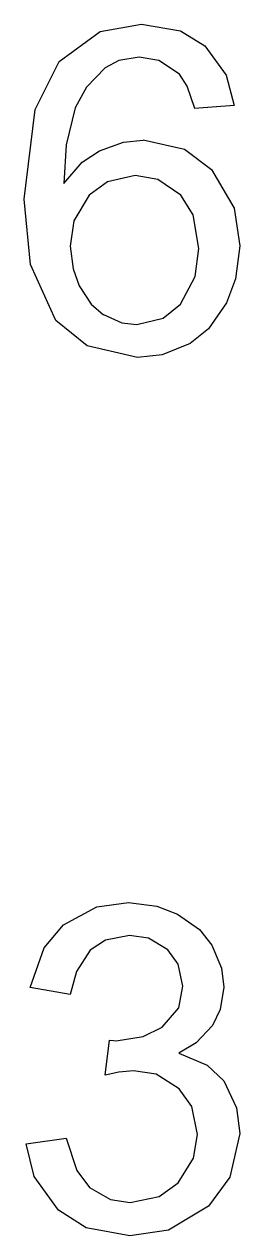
# Model space of a CAD drawing. Header units: millimetres. Extents: x -489 to 574, y -241 to 530.
# Drawn here: x -320.15 to -314.14, y -236.63 to -202.88 of the extents above; entities that cross this region are included whole.
import ezdxf

# ---------------------------------------------------------------- set-up
doc = ezdxf.new("R2010")
doc.units = ezdxf.units.MM
doc.layers.add('01_线宽0.15', color=7, linetype='Continuous')
doc.layers.add('实填充图层01', color=7, linetype='Continuous')

# ---------------------------------------------------------------- blocks, each defined once
blk = doc.blocks.new('图块1128_无名图块')
at = {"layer": '实填充图层01'}
for p, q in [((0.006, 0.146), (-0.213, 0.478)), ((0.213, -0.478), (0.006, 0.146))]:
    blk.add_line(p, q, dxfattribs=at)
blk = doc.blocks.new('图块1129_无名图块')
at = {"layer": '实填充图层01'}
for p, q in [((-0.015, 0.147), (-0.561, 0.239)), ((0.561, -0.239), (-0.015, 0.147))]:
    blk.add_line(p, q, dxfattribs=at)
blk = doc.blocks.new('图块1130_无名图块')
at = {"layer": '实填充图层01'}
for p, q in [((-0.088, 0.056), (-0.474, -0.149)), ((0.474, 0.149), (-0.088, 0.056))]:
    blk.add_line(p, q, dxfattribs=at)
blk = doc.blocks.new('图块1131_无名图块')
at = {"layer": '实填充图层01'}
for p, q in [((0.416, 0.56), (-0.104, 0.02)), ((-0.104, 0.02), (-0.416, -0.56))]:
    blk.add_line(p, q, dxfattribs=at)
blk = doc.blocks.new('图块1132_无名图块')
at = {"layer": '实填充图层01'}
for p, q in [((0.159, 1.051), (-0.091, 0.027)), ((-0.091, 0.027), (-0.159, -1.051))]:
    blk.add_line(p, q, dxfattribs=at)
blk = doc.blocks.new('图块1133_无名图块')
at = {"layer": '实填充图层01'}
for p, q in [((0.015, 0.133), (0.494, 0.455)), ((-0.494, -0.455), (0.015, 0.133))]:
    blk.add_line(p, q, dxfattribs=at)
blk = doc.blocks.new('图块1134_无名图块')
at = {"layer": '实填充图层01'}
for p, q in [((-0.612, -0.149), (0.059, 0.091)), ((0.059, 0.091), (0.612, 0.149))]:
    blk.add_line(p, q, dxfattribs=at)
blk = doc.blocks.new('图块1135_无名图块')
at = {"layer": '实填充图层01'}
for p, q in [((-0.952, 0.412), (0.196, 0.153)), ((0.196, 0.153), (0.952, -0.412))]:
    blk.add_line(p, q, dxfattribs=at)
blk = doc.blocks.new('图块1136_无名图块')
at = {"layer": '实填充图层01'}
for p, q in [((-0.393, 1.063), (0.24, -0.009)), ((0.24, -0.009), (0.393, -1.063))]:
    blk.add_line(p, q, dxfattribs=at)
blk = doc.blocks.new('图块1137_无名图块')
at = {"layer": '实填充图层01'}
for p, q in [((0.184, 0.796), (0.069, -0.125)), ((0.069, -0.125), (-0.184, -0.796))]:
    blk.add_line(p, q, dxfattribs=at)
blk = doc.blocks.new('图块1138_无名图块')
at = {"layer": '实填充图层01'}
for p, q in [((0.508, 0.563), (0.007, -0.153)), ((0.007, -0.153), (-0.508, -0.563))]:
    blk.add_line(p, q, dxfattribs=at)
blk = doc.blocks.new('图块1139_无名图块')
at = {"layer": '实填充图层01'}
for p, q in [((0.732, 0.196), (-0.045, -0.12)), ((-0.045, -0.12), (-0.732, -0.196))]:
    blk.add_line(p, q, dxfattribs=at)
blk = doc.blocks.new('图块1140_无名图块')
at = {"layer": '实填充图层01'}
for p, q in [((-0.263, -0.191), (-1.139, 0.513)), ((1.139, -0.513), (-0.263, -0.191))]:
    blk.add_line(p, q, dxfattribs=at)
blk = doc.blocks.new('图块1141_无名图块')
at = {"layer": '实填充图层01'}
for p, q in [((-0.27, -0.125), (-0.44, 1.691)), ((0.44, -1.691), (-0.27, -0.125))]:
    blk.add_line(p, q, dxfattribs=at)
blk = doc.blocks.new('图块1142_无名图块')
at = {"layer": '实填充图层01'}
for p, q in [((-0.182, 0.584), (0.488, 1.917)), ((-0.488, -1.917), (-0.182, 0.584))]:
    blk.add_line(p, q, dxfattribs=at)
blk = doc.blocks.new('图块1143_无名图块')
at = {"layer": '实填充图层01'}
for p, q in [((-0.009, 0.319), (1.147, 0.521)), ((-1.147, -0.521), (-0.009, 0.319))]:
    blk.add_line(p, q, dxfattribs=at)
blk = doc.blocks.new('图块1144_无名图块')
at = {"layer": '实填充图层01'}
for p, q in [((-0.88, 0.301), (0.201, 0.112)), ((0.201, 0.112), (0.88, -0.301))]:
    blk.add_line(p, q, dxfattribs=at)
blk = doc.blocks.new('图块1145_无名图块')
at = {"layer": '实填充图层01'}
for p, q in [((-0.412, 0.83), (0.185, 0.014)), ((0.185, 0.014), (0.412, -0.83))]:
    blk.add_line(p, q, dxfattribs=at)
blk = doc.blocks.new('图块1146_无名图块')
at = {"layer": '实填充图层01'}
for p, q in [((-0.123, 0.552), (-0.046, -0.079)), ((-0.046, -0.079), (0.123, -0.552))]:
    blk.add_line(p, q, dxfattribs=at)
blk = doc.blocks.new('图块1147_无名图块')
at = {"layer": '实填充图层01'}
for p, q in [((-0.341, 0.401), (-0.006, -0.11)), ((-0.006, -0.11), (0.341, -0.401))]:
    blk.add_line(p, q, dxfattribs=at)
blk = doc.blocks.new('图块1148_无名图块')
at = {"layer": '实填充图层01'}
for p, q in [((-0.464, 0.139), (0.042, -0.085)), ((0.042, -0.085), (0.464, -0.139))]:
    blk.add_line(p, q, dxfattribs=at)
blk = doc.blocks.new('图块1149_无名图块')
at = {"layer": '实填充图层01'}
for p, q in [((0.125, -0.107), (0.61, 0.286)), ((-0.61, -0.286), (0.125, -0.107))]:
    blk.add_line(p, q, dxfattribs=at)
blk = doc.blocks.new('图块1150_无名图块')
at = {"layer": '实填充图层01'}
for p, q in [((0.155, -0.008), (0.253, 0.776)), ((-0.253, -0.776), (0.155, -0.008))]:
    blk.add_line(p, q, dxfattribs=at)
blk = doc.blocks.new('图块1151_无名图块')
at = {"layer": '实填充图层01'}
for p, q in [((0.093, 0.188), (-0.25, 0.743)), ((0.25, -0.743), (0.093, 0.188))]:
    blk.add_line(p, q, dxfattribs=at)
blk = doc.blocks.new('图块1152_无名图块')
at = {"layer": '实填充图层01'}
for p, q in [((-0.009, 0.166), (-0.635, 0.272)), ((0.635, -0.272), (-0.009, 0.166))]:
    blk.add_line(p, q, dxfattribs=at)
blk = doc.blocks.new('图块1153_无名图块')
at = {"layer": '实填充图层01'}
for p, q in [((-0.134, 0.101), (-0.643, -0.272)), ((0.643, 0.272), (-0.134, 0.101))]:
    blk.add_line(p, q, dxfattribs=at)
blk = doc.blocks.new('图块1154_无名图块')
at = {"layer": '实填充图层01'}
for p, q in [((0.264, 0.712), (-0.162, -0.002)), ((-0.162, -0.002), (-0.264, -0.712))]:
    blk.add_line(p, q, dxfattribs=at)
blk = doc.blocks.new('图块1155_无名图块')
at = {"layer": '实填充图层01'}
for p, q in [((0.006, 0.146), (-0.213, 0.478)), ((0.213, -0.478), (0.006, 0.146))]:
    blk.add_line(p, q, dxfattribs=at)
blk = doc.blocks.new('图块1156_无名图块')
at = {"layer": '实填充图层01'}
for p, q in [((-0.015, 0.147), (-0.561, 0.239)), ((0.561, -0.239), (-0.015, 0.147))]:
    blk.add_line(p, q, dxfattribs=at)
blk = doc.blocks.new('图块1157_无名图块')
at = {"layer": '实填充图层01'}
for p, q in [((-0.088, 0.056), (-0.474, -0.149)), ((0.474, 0.149), (-0.088, 0.056))]:
    blk.add_line(p, q, dxfattribs=at)
blk = doc.blocks.new('图块1158_无名图块')
at = {"layer": '实填充图层01'}
for p, q in [((0.416, 0.56), (-0.104, 0.02)), ((-0.104, 0.02), (-0.416, -0.56))]:
    blk.add_line(p, q, dxfattribs=at)
blk = doc.blocks.new('图块1159_无名图块')
at = {"layer": '实填充图层01'}
for p, q in [((0.159, 1.051), (-0.091, 0.027)), ((-0.091, 0.027), (-0.159, -1.051))]:
    blk.add_line(p, q, dxfattribs=at)
blk = doc.blocks.new('图块1160_无名图块')
at = {"layer": '实填充图层01'}
for p, q in [((0.015, 0.133), (0.494, 0.455)), ((-0.494, -0.455), (0.015, 0.133))]:
    blk.add_line(p, q, dxfattribs=at)
blk = doc.blocks.new('图块1161_无名图块')
at = {"layer": '实填充图层01'}
for p, q in [((-0.612, -0.149), (0.059, 0.091)), ((0.059, 0.091), (0.612, 0.149))]:
    blk.add_line(p, q, dxfattribs=at)
blk = doc.blocks.new('图块1162_无名图块')
at = {"layer": '实填充图层01'}
for p, q in [((-0.952, 0.412), (0.196, 0.153)), ((0.196, 0.153), (0.952, -0.412))]:
    blk.add_line(p, q, dxfattribs=at)
blk = doc.blocks.new('图块1163_无名图块')
at = {"layer": '实填充图层01'}
for p, q in [((-0.393, 1.063), (0.24, -0.009)), ((0.24, -0.009), (0.393, -1.063))]:
    blk.add_line(p, q, dxfattribs=at)
blk = doc.blocks.new('图块1164_无名图块')
at = {"layer": '实填充图层01'}
for p, q in [((0.184, 0.796), (0.069, -0.125)), ((0.069, -0.125), (-0.184, -0.796))]:
    blk.add_line(p, q, dxfattribs=at)
blk = doc.blocks.new('图块1165_无名图块')
at = {"layer": '实填充图层01'}
for p, q in [((0.508, 0.563), (0.007, -0.153)), ((0.007, -0.153), (-0.508, -0.563))]:
    blk.add_line(p, q, dxfattribs=at)
blk = doc.blocks.new('图块1166_无名图块')
at = {"layer": '实填充图层01'}
for p, q in [((0.732, 0.196), (-0.045, -0.12)), ((-0.045, -0.12), (-0.732, -0.196))]:
    blk.add_line(p, q, dxfattribs=at)
blk = doc.blocks.new('图块1167_无名图块')
at = {"layer": '实填充图层01'}
for p, q in [((-0.263, -0.191), (-1.139, 0.513)), ((1.139, -0.513), (-0.263, -0.191))]:
    blk.add_line(p, q, dxfattribs=at)
blk = doc.blocks.new('图块1168_无名图块')
at = {"layer": '实填充图层01'}
for p, q in [((-0.27, -0.125), (-0.44, 1.691)), ((0.44, -1.691), (-0.27, -0.125))]:
    blk.add_line(p, q, dxfattribs=at)
blk = doc.blocks.new('图块1169_无名图块')
at = {"layer": '实填充图层01'}
for p, q in [((-0.182, 0.584), (0.488, 1.917)), ((-0.488, -1.917), (-0.182, 0.584))]:
    blk.add_line(p, q, dxfattribs=at)
blk = doc.blocks.new('图块1170_无名图块')
at = {"layer": '实填充图层01'}
for p, q in [((-0.009, 0.319), (1.147, 0.521)), ((-1.147, -0.521), (-0.009, 0.319))]:
    blk.add_line(p, q, dxfattribs=at)
blk = doc.blocks.new('图块1171_无名图块')
at = {"layer": '实填充图层01'}
for p, q in [((-0.88, 0.301), (0.201, 0.112)), ((0.201, 0.112), (0.88, -0.301))]:
    blk.add_line(p, q, dxfattribs=at)
blk = doc.blocks.new('图块1172_无名图块')
at = {"layer": '实填充图层01'}
for p, q in [((-0.412, 0.83), (0.185, 0.014)), ((0.185, 0.014), (0.412, -0.83))]:
    blk.add_line(p, q, dxfattribs=at)
blk = doc.blocks.new('图块1173_无名图块')
at = {"layer": '实填充图层01'}
for p, q in [((-0.123, 0.552), (-0.046, -0.079)), ((-0.046, -0.079), (0.123, -0.552))]:
    blk.add_line(p, q, dxfattribs=at)
blk = doc.blocks.new('图块1174_无名图块')
at = {"layer": '实填充图层01'}
for p, q in [((-0.341, 0.401), (-0.006, -0.11)), ((-0.006, -0.11), (0.341, -0.401))]:
    blk.add_line(p, q, dxfattribs=at)
blk = doc.blocks.new('图块1175_无名图块')
at = {"layer": '实填充图层01'}
for p, q in [((-0.464, 0.139), (0.042, -0.085)), ((0.042, -0.085), (0.464, -0.139))]:
    blk.add_line(p, q, dxfattribs=at)
blk = doc.blocks.new('图块1176_无名图块')
at = {"layer": '实填充图层01'}
for p, q in [((0.125, -0.107), (0.61, 0.286)), ((-0.61, -0.286), (0.125, -0.107))]:
    blk.add_line(p, q, dxfattribs=at)
blk = doc.blocks.new('图块1177_无名图块')
at = {"layer": '实填充图层01'}
for p, q in [((0.155, -0.008), (0.253, 0.776)), ((-0.253, -0.776), (0.155, -0.008))]:
    blk.add_line(p, q, dxfattribs=at)
blk = doc.blocks.new('图块1178_无名图块')
at = {"layer": '实填充图层01'}
for p, q in [((0.093, 0.188), (-0.25, 0.743)), ((0.25, -0.743), (0.093, 0.188))]:
    blk.add_line(p, q, dxfattribs=at)
blk = doc.blocks.new('图块1179_无名图块')
at = {"layer": '实填充图层01'}
for p, q in [((-0.009, 0.166), (-0.635, 0.272)), ((0.635, -0.272), (-0.009, 0.166))]:
    blk.add_line(p, q, dxfattribs=at)
blk = doc.blocks.new('图块1180_无名图块')
at = {"layer": '实填充图层01'}
for p, q in [((-0.134, 0.101), (-0.643, -0.272)), ((0.643, 0.272), (-0.134, 0.101))]:
    blk.add_line(p, q, dxfattribs=at)
blk = doc.blocks.new('图块1181_无名图块')
at = {"layer": '实填充图层01'}
for p, q in [((0.264, 0.712), (-0.162, -0.002)), ((-0.162, -0.002), (-0.264, -0.712))]:
    blk.add_line(p, q, dxfattribs=at)
blk = doc.blocks.new('图块1182_无名图块')
at = {"layer": '实填充图层01'}
for p, q in [((-0.326, 0.686), (-0.027, -0.214)), ((-0.027, -0.214), (0.326, -0.686))]:
    blk.add_line(p, q, dxfattribs=at)
blk = doc.blocks.new('图块1183_无名图块')
at = {"layer": '实填充图层01'}
for p, q in [((-0.565, 0.21), (0.016, -0.128)), ((0.016, -0.128), (0.565, -0.21))]:
    blk.add_line(p, q, dxfattribs=at)
blk = doc.blocks.new('图块1184_无名图块')
at = {"layer": '实填充图层01'}
for p, q in [((0.143, -0.102), (0.668, 0.273)), ((-0.668, -0.273), (0.143, -0.102))]:
    blk.add_line(p, q, dxfattribs=at)
blk = doc.blocks.new('图块1185_无名图块')
at = {"layer": '实填充图层01'}
for p, q in [((0.165, 0.017), (0.27, 0.676)), ((-0.27, -0.676), (0.165, 0.017))]:
    blk.add_line(p, q, dxfattribs=at)
blk = doc.blocks.new('图块1186_无名图块')
at = {"layer": '实填充图层01'}
for p, q in [((0.094, 0.142), (-0.252, 0.635)), ((0.252, -0.635), (0.094, 0.142))]:
    blk.add_line(p, q, dxfattribs=at)
blk = doc.blocks.new('图块1187_无名图块')
at = {"layer": '实填充图层01'}
for p, q in [((-0.009, 0.153), (-0.639, 0.25)), ((0.639, -0.25), (-0.009, 0.153))]:
    blk.add_line(p, q, dxfattribs=at)
blk = doc.blocks.new('图块1188_无名图块')
at = {"layer": '实填充图层01'}
for p, q in [((-0.009, 0.023), (-0.395, -0.062)), ((0.395, 0.062), (-0.009, 0.023))]:
    blk.add_line(p, q, dxfattribs=at)
blk = doc.blocks.new('图块1189_无名图块')
at = {"layer": '实填充图层01'}
for p, q in [((-0.09, 0.006), (0.022, -0.004)), ((0.022, -0.004), (0.09, -0.006))]:
    blk.add_line(p, q, dxfattribs=at)
blk = doc.blocks.new('图块1190_无名图块')
at = {"layer": '实填充图层01'}
for p, q in [((0.112, -0.069), (0.644, 0.186)), ((-0.644, -0.186), (0.112, -0.069))]:
    blk.add_line(p, q, dxfattribs=at)
blk = doc.blocks.new('图块1191_无名图块')
at = {"layer": '实填充图层01'}
for p, q in [((0.175, -0.03), (0.286, 0.572)), ((-0.286, -0.572), (0.175, -0.03))]:
    blk.add_line(p, q, dxfattribs=at)
blk = doc.blocks.new('图块1192_无名图块')
at = {"layer": '实填充图层01'}
for p, q in [((0.077, 0.113), (-0.209, 0.508)), ((0.209, -0.508), (0.077, 0.113))]:
    blk.add_line(p, q, dxfattribs=at)
blk = doc.blocks.new('图块1193_无名图块')
at = {"layer": '实填充图层01'}
for p, q in [((-0.005, 0.123), (-0.537, 0.201)), ((0.537, -0.201), (-0.005, 0.123))]:
    blk.add_line(p, q, dxfattribs=at)
blk = doc.blocks.new('图块1194_无名图块')
at = {"layer": '实填充图层01'}
for p, q in [((-0.119, 0.077), (-0.544, -0.206)), ((0.544, 0.206), (-0.119, 0.077))]:
    blk.add_line(p, q, dxfattribs=at)
blk = doc.blocks.new('图块1195_无名图块')
at = {"layer": '实填充图层01'}
for p, q in [((0.279, 0.619), (-0.11, 0.027)), ((-0.11, 0.027), (-0.279, -0.619))]:
    blk.add_line(p, q, dxfattribs=at)
blk = doc.blocks.new('图块1196_无名图块')
at = {"layer": '实填充图层01'}
for p, q in [((-0.072, 0.229), (0.466, 0.872)), ((-0.466, -0.872), (-0.072, 0.229))]:
    blk.add_line(p, q, dxfattribs=at)
blk = doc.blocks.new('图块1197_无名图块')
at = {"layer": '实填充图层01'}
for p, q in [((-0.903, -0.309), (0.021, 0.19)), ((0.021, 0.19), (0.903, 0.309))]:
    blk.add_line(p, q, dxfattribs=at)
blk = doc.blocks.new('图块1198_无名图块')
at = {"layer": '实填充图层01'}
for p, q in [((-0.685, 0.16), (0.111, 0.06)), ((0.111, 0.06), (0.685, -0.16))]:
    blk.add_line(p, q, dxfattribs=at)
blk = doc.blocks.new('图块1199_无名图块')
at = {"layer": '实填充图层01'}
for p, q in [((-0.479, 0.434), (0.131, 0.005)), ((0.131, 0.005), (0.479, -0.434))]:
    blk.add_line(p, q, dxfattribs=at)
blk = doc.blocks.new('图块1200_无名图块')
at = {"layer": '实填充图层01'}
for p, q in [((-0.166, 0.585), (0.102, -0.054)), ((0.102, -0.054), (0.166, -0.585))]:
    blk.add_line(p, q, dxfattribs=at)
blk = doc.blocks.new('图块1201_无名图块')
at = {"layer": '实填充图层01'}
for p, q in [((0.158, 0.534), (0.058, -0.09)), ((0.058, -0.09), (-0.158, -0.534))]:
    blk.add_line(p, q, dxfattribs=at)
blk = doc.blocks.new('图块1202_无名图块')
at = {"layer": '实填充图层01'}
for p, q in [((0.469, 0.384), (0.018, -0.095)), ((0.018, -0.095), (-0.469, -0.384))]:
    blk.add_line(p, q, dxfattribs=at)
blk = doc.blocks.new('图块1203_无名图块')
at = {"layer": '实填充图层01'}
for p, q in [((-0.627, 0.386), (0.164, 0.053)), ((0.164, 0.053), (0.627, -0.386))]:
    blk.add_line(p, q, dxfattribs=at)
blk = doc.blocks.new('图块1204_无名图块')
at = {"layer": '实填充图层01'}
for p, q in [((-0.222, 0.733), (0.136, -0.015)), ((0.136, -0.015), (0.222, -0.733))]:
    blk.add_line(p, q, dxfattribs=at)
blk = doc.blocks.new('图块1205_无名图块')
at = {"layer": '实填充图层01'}
for p, q in [((0.434, 1.011), (0.161, -0.21)), ((0.161, -0.21), (-0.434, -1.011))]:
    blk.add_line(p, q, dxfattribs=at)
blk = doc.blocks.new('图块1206_无名图块')
at = {"layer": '实填充图层01'}
for p, q in [((1.099, 0.414), (-0.019, -0.254)), ((-0.019, -0.254), (-1.099, -0.414))]:
    blk.add_line(p, q, dxfattribs=at)
blk = doc.blocks.new('图块1207_无名图块')
at = {"layer": '实填充图层01'}
for p, q in [((-0.219, -0.133), (-0.994, 0.358)), ((0.994, -0.358), (-0.219, -0.133))]:
    blk.add_line(p, q, dxfattribs=at)
blk = doc.blocks.new('图块1208_无名图块')
at = {"layer": '实填充图层01'}
for p, q in [((-0.222, 0.007), (-0.452, 0.925)), ((0.452, -0.925), (-0.222, 0.007))]:
    blk.add_line(p, q, dxfattribs=at)
blk = doc.blocks.new('图块1209_无名图块')
at = {"layer": '实填充图层01'}
for p, q in [((-0.326, 0.686), (-0.027, -0.214)), ((-0.027, -0.214), (0.326, -0.686))]:
    blk.add_line(p, q, dxfattribs=at)
blk = doc.blocks.new('图块1210_无名图块')
at = {"layer": '实填充图层01'}
for p, q in [((-0.565, 0.21), (0.016, -0.128)), ((0.016, -0.128), (0.565, -0.21))]:
    blk.add_line(p, q, dxfattribs=at)
blk = doc.blocks.new('图块1211_无名图块')
at = {"layer": '实填充图层01'}
for p, q in [((0.143, -0.102), (0.668, 0.273)), ((-0.668, -0.273), (0.143, -0.102))]:
    blk.add_line(p, q, dxfattribs=at)
blk = doc.blocks.new('图块1212_无名图块')
at = {"layer": '实填充图层01'}
for p, q in [((0.165, 0.017), (0.27, 0.676)), ((-0.27, -0.676), (0.165, 0.017))]:
    blk.add_line(p, q, dxfattribs=at)
blk = doc.blocks.new('图块1213_无名图块')
at = {"layer": '实填充图层01'}
for p, q in [((0.094, 0.142), (-0.252, 0.635)), ((0.252, -0.635), (0.094, 0.142))]:
    blk.add_line(p, q, dxfattribs=at)
blk = doc.blocks.new('图块1214_无名图块')
at = {"layer": '实填充图层01'}
for p, q in [((-0.009, 0.153), (-0.639, 0.25)), ((0.639, -0.25), (-0.009, 0.153))]:
    blk.add_line(p, q, dxfattribs=at)
blk = doc.blocks.new('图块1215_无名图块')
at = {"layer": '实填充图层01'}
for p, q in [((-0.009, 0.023), (-0.395, -0.062)), ((0.395, 0.062), (-0.009, 0.023))]:
    blk.add_line(p, q, dxfattribs=at)
blk = doc.blocks.new('图块1216_无名图块')
at = {"layer": '实填充图层01'}
for p, q in [((-0.09, 0.006), (0.022, -0.004)), ((0.022, -0.004), (0.09, -0.006))]:
    blk.add_line(p, q, dxfattribs=at)
blk = doc.blocks.new('图块1217_无名图块')
at = {"layer": '实填充图层01'}
for p, q in [((0.112, -0.069), (0.644, 0.186)), ((-0.644, -0.186), (0.112, -0.069))]:
    blk.add_line(p, q, dxfattribs=at)
blk = doc.blocks.new('图块1218_无名图块')
at = {"layer": '实填充图层01'}
for p, q in [((0.175, -0.03), (0.286, 0.572)), ((-0.286, -0.572), (0.175, -0.03))]:
    blk.add_line(p, q, dxfattribs=at)
blk = doc.blocks.new('图块1219_无名图块')
at = {"layer": '实填充图层01'}
for p, q in [((0.077, 0.113), (-0.209, 0.508)), ((0.209, -0.508), (0.077, 0.113))]:
    blk.add_line(p, q, dxfattribs=at)
blk = doc.blocks.new('图块1220_无名图块')
at = {"layer": '实填充图层01'}
for p, q in [((-0.005, 0.123), (-0.537, 0.201)), ((0.537, -0.201), (-0.005, 0.123))]:
    blk.add_line(p, q, dxfattribs=at)
blk = doc.blocks.new('图块1221_无名图块')
at = {"layer": '实填充图层01'}
for p, q in [((-0.119, 0.077), (-0.544, -0.206)), ((0.544, 0.206), (-0.119, 0.077))]:
    blk.add_line(p, q, dxfattribs=at)
blk = doc.blocks.new('图块1222_无名图块')
at = {"layer": '实填充图层01'}
for p, q in [((0.279, 0.619), (-0.11, 0.027)), ((-0.11, 0.027), (-0.279, -0.619))]:
    blk.add_line(p, q, dxfattribs=at)
blk = doc.blocks.new('图块1223_无名图块')
at = {"layer": '实填充图层01'}
for p, q in [((-0.072, 0.229), (0.466, 0.872)), ((-0.466, -0.872), (-0.072, 0.229))]:
    blk.add_line(p, q, dxfattribs=at)
blk = doc.blocks.new('图块1224_无名图块')
at = {"layer": '实填充图层01'}
for p, q in [((-0.903, -0.309), (0.021, 0.19)), ((0.021, 0.19), (0.903, 0.309))]:
    blk.add_line(p, q, dxfattribs=at)
blk = doc.blocks.new('图块1225_无名图块')
at = {"layer": '实填充图层01'}
for p, q in [((-0.685, 0.16), (0.111, 0.06)), ((0.111, 0.06), (0.685, -0.16))]:
    blk.add_line(p, q, dxfattribs=at)
blk = doc.blocks.new('图块1226_无名图块')
at = {"layer": '实填充图层01'}
for p, q in [((-0.479, 0.434), (0.131, 0.005)), ((0.131, 0.005), (0.479, -0.434))]:
    blk.add_line(p, q, dxfattribs=at)
blk = doc.blocks.new('图块1227_无名图块')
at = {"layer": '实填充图层01'}
for p, q in [((-0.166, 0.585), (0.102, -0.054)), ((0.102, -0.054), (0.166, -0.585))]:
    blk.add_line(p, q, dxfattribs=at)
blk = doc.blocks.new('图块1228_无名图块')
at = {"layer": '实填充图层01'}
for p, q in [((0.158, 0.534), (0.058, -0.09)), ((0.058, -0.09), (-0.158, -0.534))]:
    blk.add_line(p, q, dxfattribs=at)
blk = doc.blocks.new('图块1229_无名图块')
at = {"layer": '实填充图层01'}
for p, q in [((0.469, 0.384), (0.018, -0.095)), ((0.018, -0.095), (-0.469, -0.384))]:
    blk.add_line(p, q, dxfattribs=at)
blk = doc.blocks.new('图块1230_无名图块')
at = {"layer": '实填充图层01'}
for p, q in [((-0.627, 0.386), (0.164, 0.053)), ((0.164, 0.053), (0.627, -0.386))]:
    blk.add_line(p, q, dxfattribs=at)
blk = doc.blocks.new('图块1231_无名图块')
at = {"layer": '实填充图层01'}
for p, q in [((-0.222, 0.733), (0.136, -0.015)), ((0.136, -0.015), (0.222, -0.733))]:
    blk.add_line(p, q, dxfattribs=at)
blk = doc.blocks.new('图块1232_无名图块')
at = {"layer": '实填充图层01'}
for p, q in [((0.434, 1.011), (0.161, -0.21)), ((0.161, -0.21), (-0.434, -1.011))]:
    blk.add_line(p, q, dxfattribs=at)
blk = doc.blocks.new('图块1233_无名图块')
at = {"layer": '实填充图层01'}
for p, q in [((1.099, 0.414), (-0.019, -0.254)), ((-0.019, -0.254), (-1.099, -0.414))]:
    blk.add_line(p, q, dxfattribs=at)
blk = doc.blocks.new('图块1234_无名图块')
at = {"layer": '实填充图层01'}
for p, q in [((-0.219, -0.133), (-0.994, 0.358)), ((0.994, -0.358), (-0.219, -0.133))]:
    blk.add_line(p, q, dxfattribs=at)
blk = doc.blocks.new('图块1235_无名图块')
at = {"layer": '实填充图层01'}
for p, q in [((-0.222, 0.007), (-0.452, 0.925)), ((0.452, -0.925), (-0.222, 0.007))]:
    blk.add_line(p, q, dxfattribs=at)

msp = doc.modelspace()

# ---------------------------------------------------------------- linework, layer by layer
at = {"layer": '01_线宽0.15'}
for p, q in [((-314.294, -205.139), (-315.399, -205.228)), ((-314.294, -205.139), (-315.399, -205.228)), ((-318.866, -229.916), (-319.984, -229.713)), ((-318.866, -229.916), (-319.984, -229.713)), ((-317.894, -232.164), (-317.769, -231.186)), ((-317.894, -232.164), (-317.769, -231.186)), ((-320.098, -234.069), (-318.98, -233.917)), ((-320.098, -234.069), (-318.98, -233.917))]:
    msp.add_line(p, q, dxfattribs=at)

# ---------------------------------------------------------------- block references
for name, p in [('图块1143_无名图块', (-318.025, -203.399)), ('图块1170_无名图块', (-318.025, -203.399)), ('图块1144_无名图块', (-315.998, -203.179)), ('图块1171_无名图块', (-315.998, -203.179)), ('图块1145_无名图块', (-314.706, -204.31)), ('图块1172_无名图块', (-314.706, -204.31)), ('图块1130_无名图块', (-317.42, -203.942)), ('图块1157_无名图块', (-317.42, -203.942)), ('图块1129_无名图块', (-316.385, -204.032)), ('图块1156_无名图块', (-316.385, -204.032)), ('图块1142_无名图块', (-319.661, -205.837)), ('图块1169_无名图块', (-319.661, -205.837)), ('图块1131_无名图块', (-318.31, -204.652)), ('图块1158_无名图块', (-318.31, -204.652)), ('图块1128_无名图块', (-315.611, -204.75)), ('图块1155_无名图块', (-315.611, -204.75)), ('图块1132_无名图块', (-318.885, -206.262)), ('图块1159_无名图块', (-318.885, -206.262)), ('图块1134_无名图块', (-317.443, -206.254)), ('图块1161_无名图块', (-317.443, -206.254)), ('图块1135_无名图块', (-315.879, -206.516)), ('图块1162_无名图块', (-315.879, -206.516)), ('图块1133_无名图块', (-318.549, -206.858)), ('图块1160_无名图块', (-318.549, -206.858)), ('图块1153_无名图块', (-317.696, -207.367)), ('图块1180_无名图块', (-317.696, -207.367)), ('图块1152_无名图块', (-316.419, -207.367)), ('图块1179_无名图块', (-316.419, -207.367)), ('图块1136_无名图块', (-314.534, -207.991)), ('图块1163_无名图块', (-314.534, -207.991)), ('图块1141_无名图块', (-319.708, -209.445)), ('图块1168_无名图块', (-319.708, -209.445)), ('图块1154_无名图块', (-318.602, -208.351)), ('图块1181_无名图块', (-318.602, -208.351)), ('图块1151_无名图块', (-315.534, -208.382)), ('图块1178_无名图块', (-315.534, -208.382)), ('图块1146_无名图块', (-318.743, -209.616)), ('图块1173_无名图块', (-318.743, -209.616)), ('图块1150_无名图块', (-315.537, -209.901)), ('图块1177_无名图块', (-315.537, -209.901)), ('图块1137_无名图块', (-314.326, -209.849)), ('图块1164_无名图块', (-314.326, -209.849)), ('图块1147_无名图块', (-318.28, -210.57)), ('图块1174_无名图块', (-318.28, -210.57)), ('图块1148_无名图块', (-317.474, -211.109)), ('图块1175_无名图块', (-317.474, -211.109)), ('图块1149_无名图块', (-316.4, -210.962)), ('图块1176_无名图块', (-316.4, -210.962)), ('图块1138_无名图块', (-315.018, -211.208)), ('图块1165_无名图块', (-315.018, -211.208)), ('图块1140_无名图块', (-318.129, -211.649)), ('图块1167_无名图块', (-318.129, -211.649)), ('图块1139_无名图块', (-316.258, -211.967)), ('图块1166_无名图块', (-316.258, -211.967)), ('图块1197_无名图块', (-318.149, -227.66)), ('图块1224_无名图块', (-318.149, -227.66)), ('图块1198_无名图块', (-316.562, -227.511)), ('图块1225_无名图块', (-316.562, -227.511)), ('图块1199_无名图块', (-315.398, -228.105)), ('图块1226_无名图块', (-315.398, -228.105)), ('图块1196_无名图块', (-319.518, -228.841)), ('图块1223_无名图块', (-319.518, -228.841)), ('图块1194_无名图块', (-317.763, -228.472)), ('图块1221_无名图块', (-317.763, -228.472)), ('图块1193_无名图块', (-316.682, -228.466)), ('图块1220_无名图块', (-316.682, -228.466)), ('图块1195_无名图块', (-318.586, -229.297)), ('图块1222_无名图块', (-318.586, -229.297)), ('图块1192_无名图块', (-315.937, -229.176)), ('图块1219_无名图块', (-315.937, -229.176)), ('图块1200_无名图块', (-314.752, -229.124)), ('图块1227_无名图块', (-314.752, -229.124)), ('图块1191_无名图块', (-316.015, -230.255)), ('图块1218_无名图块', (-316.015, -230.255)), ('图块1201_无名图块', (-314.744, -230.243)), ('图块1228_无名图块', (-314.744, -230.243)), ('图块1190_无名图块', (-316.945, -231.013)), ('图块1217_无名图块', (-316.945, -231.013)), ('图块1202_无名图块', (-315.37, -231.162)), ('图块1229_无名图块', (-315.37, -231.162)), ('图块1189_无名图块', (-317.679, -231.193)), ('图块1216_无名图块', (-317.679, -231.193)), ('图块1203_无名图块', (-315.213, -231.933)), ('图块1230_无名图块', (-315.213, -231.933)), ('图块1188_无名图块', (-317.499, -232.102)), ('图块1215_无名图块', (-317.499, -232.102)), ('图块1187_无名图块', (-316.465, -232.289)), ('图块1214_无名图块', (-316.465, -232.289)), ('图块1186_无名图块', (-315.574, -233.174)), ('图块1213_无名图块', (-315.574, -233.174)), ('图块1204_无名图块', (-314.364, -233.052)), ('图块1231_无名图块', (-314.364, -233.052)), ('图块1182_无名图块', (-318.654, -234.603)), ('图块1209_无名图块', (-318.654, -234.603)), ('图块1185_无名图块', (-315.592, -234.485)), ('图块1212_无名图块', (-315.592, -234.485)), ('图块1205_无名图块', (-314.575, -234.796)), ('图块1232_无名图块', (-314.575, -234.796)), ('图块1208_无名图块', (-319.646, -234.994)), ('图块1235_无名图块', (-319.646, -234.994)), ('图块1184_无名图块', (-316.53, -235.435)), ('图块1211_无名图块', (-316.53, -235.435)), ('图块1183_无名图块', (-317.763, -235.498)), ('图块1210_无名图块', (-317.763, -235.498)), ('图块1207_无名图块', (-318.2, -236.277)), ('图块1234_无名图块', (-318.2, -236.277)), ('图块1206_无名图块', (-316.108, -236.221)), ('图块1233_无名图块', (-316.108, -236.221))]:
    msp.add_blockref(name, p)

doc.saveas('drawing.dxf')
